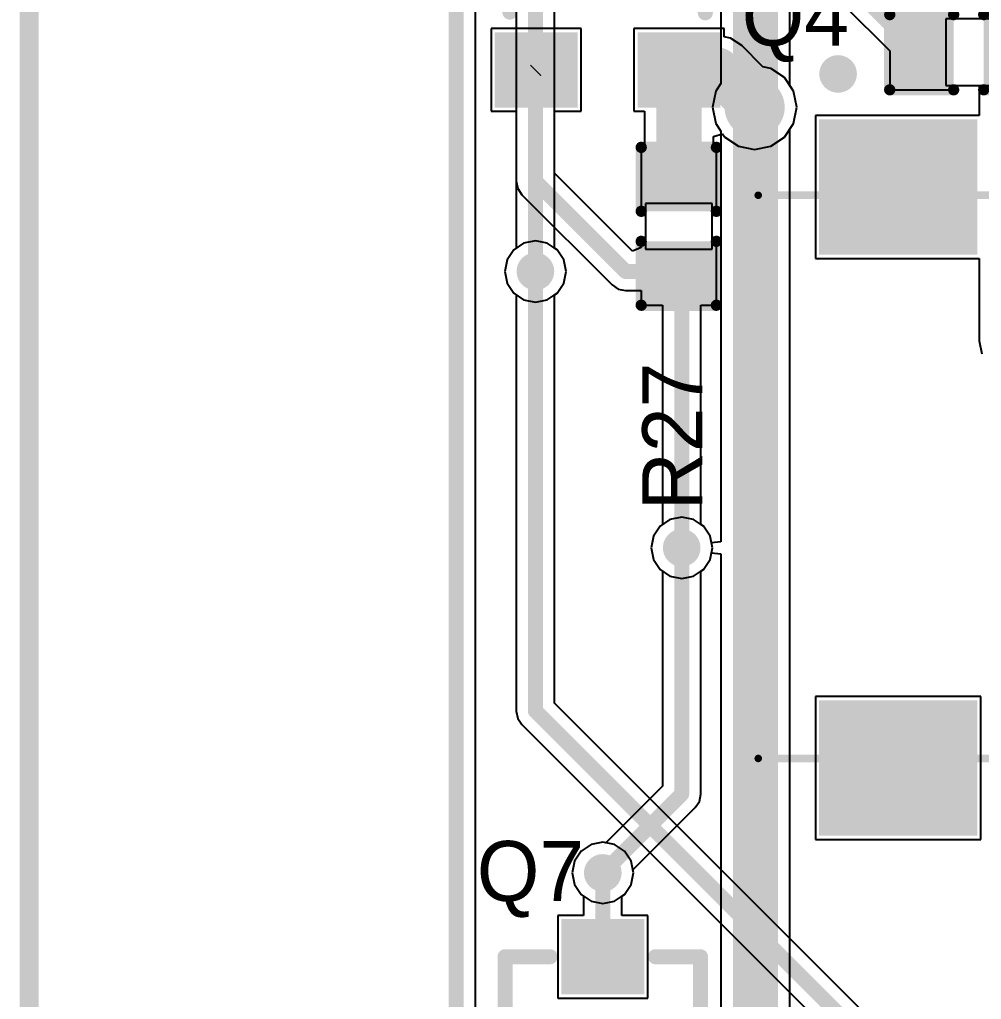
# Model space of a CAD drawing. Extents: x 10.58 to 11.54, y 9.91 to 15.27.
# Drawn here: x 10.598 to 11.102, y 10.654 to 11.167 of the extents above; entities that cross this region are included whole.
import ezdxf

# ---------------------------------------------------------------- set-up
doc = ezdxf.new("R2010")
doc.units = 0
doc.layers.get('0').update_dxf_attribs({"linetype": 'CONTINUOUS'})
for name, color, linetype in [('BOTTOMLAYER', 5, 'CONTINUOUS'), ('KEEPOUTLAYER', 6, 'CONTINUOUS'), ('MULTILAYER', 9, 'CONTINUOUS'), ('TOPLAYER', 1, 'CONTINUOUS'), ('TOPOVERLAY', 2, 'CONTINUOUS'), ('TOPPASTE', 8, 'CONTINUOUS'), ('TOPSOLDER', 216, 'CONTINUOUS'), ('VIAHOLELAYER', 16, 'CONTINUOUS')]:
    doc.layers.add(name, color=color, linetype=linetype)

# ---------------------------------------------------------------- blocks, each defined once
blk = doc.blocks.new('SOT_23_1')
at = {"layer": 'TOPLAYER'}
for points in [[(-0.017716, -0.015748), (0.017716, -0.015748), (-0.017716, 0.015748), (0.017716, 0.015748)], [(-0.055118, -0.102362), (-0.019685, -0.102362), (-0.055118, -0.070866), (-0.019685, -0.070866)], [(0.019686, -0.102362), (0.055119, -0.102362), (0.019686, -0.070866), (0.055119, -0.070866)]]:
    blk.add_solid(points, dxfattribs=at)
at = {"layer": 'TOPOVERLAY', "const_width": 0.003937}
for points in [[(-0.05315, 0, 1), (-0.049213, 0, 1)], [(-0.05315, 0, 1), (-0.049213, 0, 1)], [(-0.029528, 0, 1), (-0.025591, 0, 1)], [(0.025591, 0, 1), (0.029528, 0, 1)], [(0.049213, 0, 1), (0.05315, 0, 1)], [(0.049213, 0, 1), (0.05315, 0, 1)], [(-0.05315, -0.056299, 1), (-0.049213, -0.056299, 1)], [(0.049213, -0.056693, 1), (0.05315, -0.056693, 1)]]:
    blk.add_lwpolyline(points, format="xyb", close=True, dxfattribs=at)
at = {"layer": 'TOPOVERLAY', "const_width": 0.007874}
for points in [[(-0.051181, -0.056299), (-0.051181, 0)], [(-0.051181, 0), (-0.027559, 0)], [(0.027559, 0), (0.051181, 0)], [(0.051181, -0.056693), (0.051181, 0)]]:
    blk.add_lwpolyline(points, dxfattribs=at)
at = {"layer": 'TOPPASTE'}
for points in [[(-0.017716, -0.015748), (0.017716, -0.015748), (-0.017716, 0.015748), (0.017716, 0.015748)], [(-0.055118, -0.102362), (-0.019685, -0.102362), (-0.055118, -0.070866), (-0.019685, -0.070866)], [(0.019686, -0.102362), (0.055119, -0.102362), (0.019686, -0.070866), (0.055119, -0.070866)]]:
    blk.add_solid(points, dxfattribs=at)
at = {"layer": 'TOPSOLDER'}
for points in [[(-0.021716, -0.019748), (0.021716, -0.019748), (-0.021716, 0.019748), (0.021716, 0.019748)], [(-0.059118, -0.106362), (-0.015685, -0.106362), (-0.059118, -0.066866), (-0.015685, -0.066866)], [(0.015686, -0.106362), (0.059118, -0.106362), (0.015686, -0.066866), (0.059118, -0.066866)]]:
    blk.add_solid(points, dxfattribs=at)
blk = doc.blocks.new('R_0402_10')
at = {"layer": 'TOPLAYER'}
for p, q in [((0.017, 0.0175), (-0.007, 0.0175)), ((-0.007, 0.0175), (-0.007, -0.0175)), ((0.017, -0.0175), (0.017, 0.0175)), ((-0.007, -0.0175), (0.017, -0.0175))]:
    blk.add_line(p, q, dxfattribs=at)
for points in [[(-0.006811, -0.01378), (-0.006811, 0.01378), (-0.030433, -0.01378), (-0.030433, 0.01378)], [(0.040433, -0.01378), (0.040433, 0.01378), (0.016811, -0.01378), (0.016811, 0.01378)]]:
    blk.add_solid(points, dxfattribs=at)
at = {"layer": 'TOPOVERLAY', "const_width": 0.005906}
for points in [[(-0.036339, 0.019685), (-0.036339, -0.019685)], [(-0.036339, 0.019685), (-0.002874, 0.019685)], [(0.012874, 0.019685), (0.046339, 0.019685)], [(0.046339, 0.019685), (0.046339, -0.019685)], [(-0.036339, -0.019685), (-0.002874, -0.019685)], [(0.012874, -0.019685), (0.046339, -0.019685)]]:
    blk.add_lwpolyline(points, dxfattribs=at)
at = {"layer": 'TOPOVERLAY', "const_width": 0.002953}
for points in [[(-0.037815, 0.019685, 1), (-0.034862, 0.019685, 1)], [(-0.037815, 0.019685, 1), (-0.034862, 0.019685, 1)], [(-0.00435, 0.019685, 1), (-0.001398, 0.019685, 1)], [(0.011398, 0.019685, 1), (0.01435, 0.019685, 1)], [(0.044862, 0.019685, 1), (0.047815, 0.019685, 1)], [(0.044862, 0.019685, 1), (0.047815, 0.019685, 1)], [(-0.037815, -0.019685, 1), (-0.034862, -0.019685, 1)], [(-0.037815, -0.019685, 1), (-0.034862, -0.019685, 1)], [(-0.00435, -0.019685, 1), (-0.001398, -0.019685, 1)], [(0.011398, -0.019685, 1), (0.01435, -0.019685, 1)], [(0.044862, -0.019685, 1), (0.047815, -0.019685, 1)], [(0.044862, -0.019685, 1), (0.047815, -0.019685, 1)]]:
    blk.add_lwpolyline(points, format="xyb", close=True, dxfattribs=at)
at = {"layer": 'TOPPASTE'}
for points in [[(-0.006811, -0.01378), (-0.006811, 0.01378), (-0.030433, -0.01378), (-0.030433, 0.01378)], [(0.040433, -0.01378), (0.040433, 0.01378), (0.016811, -0.01378), (0.016811, 0.01378)]]:
    blk.add_solid(points, dxfattribs=at)
at = {"layer": 'TOPSOLDER'}
for points in [[(-0.002811, -0.01778), (-0.002811, 0.01778), (-0.034433, -0.01778), (-0.034433, 0.01778)], [(0.044433, -0.01778), (0.044433, 0.01778), (0.012811, -0.01778), (0.012811, 0.01778)]]:
    blk.add_solid(points, dxfattribs=at)
blk = doc.blocks.new('SOT_23_11')
at = {"layer": 'TOPLAYER'}
for points in [[(-0.017716, -0.015748), (0.017716, -0.015748), (-0.017716, 0.015748), (0.017716, 0.015748)], [(-0.055118, -0.102362), (-0.019685, -0.102362), (-0.055118, -0.070866), (-0.019685, -0.070866)], [(0.019686, -0.102362), (0.055119, -0.102362), (0.019686, -0.070866), (0.055119, -0.070866)]]:
    blk.add_solid(points, dxfattribs=at)
at = {"layer": 'TOPOVERLAY', "const_width": 0.003937}
for points in [[(-0.05315, 0, 1), (-0.049213, 0, 1)], [(-0.05315, 0, 1), (-0.049213, 0, 1)], [(-0.029528, 0, 1), (-0.025591, 0, 1)], [(0.025591, 0, 1), (0.029528, 0, 1)], [(0.049213, 0, 1), (0.05315, 0, 1)], [(0.049213, 0, 1), (0.05315, 0, 1)], [(-0.05315, -0.056299, 1), (-0.049213, -0.056299, 1)], [(0.049213, -0.056693, 1), (0.05315, -0.056693, 1)]]:
    blk.add_lwpolyline(points, format="xyb", close=True, dxfattribs=at)
at = {"layer": 'TOPOVERLAY', "const_width": 0.007874}
for points in [[(-0.051181, -0.056299), (-0.051181, 0)], [(-0.051181, 0), (-0.027559, 0)], [(0.027559, 0), (0.051181, 0)], [(0.051181, -0.056693), (0.051181, 0)]]:
    blk.add_lwpolyline(points, dxfattribs=at)
at = {"layer": 'TOPPASTE'}
for points in [[(-0.017716, -0.015748), (0.017716, -0.015748), (-0.017716, 0.015748), (0.017716, 0.015748)], [(-0.055118, -0.102362), (-0.019685, -0.102362), (-0.055118, -0.070866), (-0.019685, -0.070866)], [(0.019686, -0.102362), (0.055119, -0.102362), (0.019686, -0.070866), (0.055119, -0.070866)]]:
    blk.add_solid(points, dxfattribs=at)
at = {"layer": 'TOPSOLDER'}
for points in [[(-0.021716, -0.019748), (0.021716, -0.019748), (-0.021716, 0.019748), (0.021716, 0.019748)], [(-0.059118, -0.106362), (-0.015685, -0.106362), (-0.059118, -0.066866), (-0.015685, -0.066866)], [(0.015686, -0.106362), (0.059118, -0.106362), (0.015686, -0.066866), (0.059118, -0.066866)]]:
    blk.add_solid(points, dxfattribs=at)
blk = doc.blocks.new('R_0402_44')
at = {"layer": 'TOPLAYER'}
for p, q in [((0.017, 0.0175), (-0.007, 0.0175)), ((-0.007, 0.0175), (-0.007, -0.0175)), ((0.017, -0.0175), (0.017, 0.0175)), ((-0.007, -0.0175), (0.017, -0.0175))]:
    blk.add_line(p, q, dxfattribs=at)
for points in [[(-0.006811, -0.01378), (-0.006811, 0.01378), (-0.030433, -0.01378), (-0.030433, 0.01378)], [(0.040433, -0.01378), (0.040433, 0.01378), (0.016811, -0.01378), (0.016811, 0.01378)]]:
    blk.add_solid(points, dxfattribs=at)
at = {"layer": 'TOPOVERLAY', "const_width": 0.005906}
for points in [[(-0.002874, 0.019685), (-0.036339, 0.019685)], [(-0.036339, 0.019685), (-0.036339, -0.019685)], [(0.046339, 0.019685), (0.012874, 0.019685)], [(0.046339, 0.019685), (0.046339, -0.019685)], [(-0.002874, -0.019685), (-0.036339, -0.019685)], [(0.046339, -0.019685), (0.012874, -0.019685)]]:
    blk.add_lwpolyline(points, dxfattribs=at)
at = {"layer": 'TOPOVERLAY', "const_width": 0.002953}
for points in [[(-0.037815, 0.019685, 1), (-0.034862, 0.019685, 1)], [(-0.037815, 0.019685, 1), (-0.034862, 0.019685, 1)], [(-0.00435, 0.019685, 1), (-0.001398, 0.019685, 1)], [(0.011398, 0.019685, 1), (0.01435, 0.019685, 1)], [(0.044862, 0.019685, 1), (0.047815, 0.019685, 1)], [(0.044862, 0.019685, 1), (0.047815, 0.019685, 1)], [(-0.037815, -0.019685, 1), (-0.034862, -0.019685, 1)], [(-0.037815, -0.019685, 1), (-0.034862, -0.019685, 1)], [(-0.00435, -0.019685, 1), (-0.001398, -0.019685, 1)], [(0.011398, -0.019685, 1), (0.01435, -0.019685, 1)], [(0.044862, -0.019685, 1), (0.047815, -0.019685, 1)], [(0.044862, -0.019685, 1), (0.047815, -0.019685, 1)]]:
    blk.add_lwpolyline(points, format="xyb", close=True, dxfattribs=at)
at = {"layer": 'TOPPASTE'}
for points in [[(-0.006811, -0.01378), (-0.006811, 0.01378), (-0.030433, -0.01378), (-0.030433, 0.01378)], [(0.040433, -0.01378), (0.040433, 0.01378), (0.016811, -0.01378), (0.016811, 0.01378)]]:
    blk.add_solid(points, dxfattribs=at)
at = {"layer": 'TOPSOLDER'}
for points in [[(-0.002811, -0.01778), (-0.002811, 0.01778), (-0.034433, -0.01778), (-0.034433, 0.01778)], [(0.044433, -0.01778), (0.044433, 0.01778), (0.012811, -0.01778), (0.012811, 0.01778)]]:
    blk.add_solid(points, dxfattribs=at)
blk = doc.blocks.new('TU1501WNR_3PS_VOID___NL_48')
at = {"layer": 'TOPLAYER'}
for points in [[(0.074803, -0.00315), (0.102362, -0.00315), (0.074803, 0.130709), (0.102362, 0.130709)], [(0.133858, -0.00315), (0.161417, -0.00315), (0.133858, 0.130709), (0.161417, 0.130709)], [(0.192913, -0.00315), (0.220472, -0.00315), (0.192913, 0.130709), (0.220472, 0.130709)], [(-0.035827, -0.133402), (0.027165, -0.133402), (-0.035827, -0.058598), (0.027165, -0.058598)], [(0.268504, -0.133402), (0.331496, -0.133402), (0.268504, -0.058598), (0.331496, -0.058598)]]:
    blk.add_solid(points, dxfattribs=at)
at = {"layer": 'TOPOVERLAY', "const_width": 0.005906}
blk.add_lwpolyline([(0.054521, 0.047968, -64.078045), (0.054553, 0.049)], format="xyb", dxfattribs=at)
at = {"layer": 'TOPOVERLAY'}
for points, const_width in [([(0.053076, 0.049, 1), (0.056029, 0.049, 1)], 0.002953), ([(0.053044, 0.047968, 1), (0.055997, 0.047968, 1)], 0.002953), ([(-0.000984, 0, 1), (0.000984, 0, 1)], 0.001969), ([(-0.000984, 0, 1), (0.000984, 0, 1)], 0.001969), ([(0.294016, 0, 1), (0.295984, 0, 1)], 0.001969), ([(0.294016, 0, 1), (0.295984, 0, 1)], 0.001969), ([(-0.000984, -0.169291, 1), (0.000984, -0.169291, 1)], 0.001969), ([(-0.000984, -0.169291, 1), (0.000984, -0.169291, 1)], 0.001969), ([(0.294016, -0.169291, 1), (0.295984, -0.169291, 1)], 0.001969), ([(0.294016, -0.169291, 1), (0.295984, -0.169291, 1)], 0.001969)]:
    blk.add_lwpolyline(points, format="xyb", close=True, dxfattribs=dict(at, const_width=const_width))
at = {"layer": 'TOPOVERLAY', "const_width": 0.003937}
for points in [[(0.295, 0), (0, 0)], [(0, -0.169291), (0, 0)], [(0.295, -0.169291), (0.295, 0)], [(0.295, -0.169291), (0, -0.169291)]]:
    blk.add_lwpolyline(points, dxfattribs=at)
at = {"layer": 'TOPPASTE'}
for points in [[(0.074803, -0.00315), (0.102362, -0.00315), (0.074803, 0.130709), (0.102362, 0.130709)], [(0.133858, -0.00315), (0.161417, -0.00315), (0.133858, 0.130709), (0.161417, 0.130709)], [(0.192913, -0.00315), (0.220472, -0.00315), (0.192913, 0.130709), (0.220472, 0.130709)], [(-0.035827, -0.133402), (0.027165, -0.133402), (-0.035827, -0.058598), (0.027165, -0.058598)], [(0.268504, -0.133402), (0.331496, -0.133402), (0.268504, -0.058598), (0.331496, -0.058598)]]:
    blk.add_solid(points, dxfattribs=at)
at = {"layer": 'TOPSOLDER'}
for points in [[(0.070803, -0.00715), (0.106362, -0.00715), (0.070803, 0.134709), (0.106362, 0.134709)], [(0.129858, -0.00715), (0.165417, -0.00715), (0.129858, 0.134709), (0.165417, 0.134709)], [(0.188913, -0.00715), (0.224472, -0.00715), (0.188913, 0.134709), (0.224472, 0.134709)], [(-0.039827, -0.137402), (0.031165, -0.137402), (-0.039827, -0.054599), (0.031165, -0.054599)], [(0.264504, -0.137402), (0.335496, -0.137402), (0.264504, -0.054599), (0.335496, -0.054599)]]:
    blk.add_solid(points, dxfattribs=at)

msp = doc.modelspace()

# ---------------------------------------------------------------- linework, layer by layer
at = {"layer": 'BOTTOMLAYER'}
for p, q in [((10.836504, 10.348354), (10.836504, 12.641469)), ((10.857924, 11.90737), (10.857924, 11.047513)), ((10.877994, 11.047513), (10.877994, 11.903213)), ((10.965098, 11.378478), (10.965098, 11.133773)), ((11.001226, 11.132581), (11.001226, 11.370996)), ((10.965098, 11.133773), (10.962366, 11.129685)), ((11.003161, 11.129685), (11.001226, 11.132581)), ((10.962366, 11.129685), (10.960686, 11.121236)), ((11.004841, 11.121236), (11.003161, 11.129685)), ((10.960686, 11.121236), (10.962366, 11.112787)), ((11.003161, 11.112787), (11.004841, 11.121236)), ((10.962366, 11.112787), (10.965098, 11.108699)), ((11.001226, 11.109891), (11.003161, 11.112787)), ((10.965098, 11.108699), (10.965098, 10.893558)), ((11.001226, 10.551569), (11.001226, 11.109891)), ((10.856605, 11.046632), (10.853124, 11.041423)), ((10.857924, 11.047513), (10.856605, 11.046632)), ((10.879312, 11.046632), (10.877994, 11.047513)), ((10.882793, 11.041423), (10.879312, 11.046632)), ((10.853124, 11.041423), (10.851902, 11.035279)), ((10.884015, 11.035279), (10.882793, 11.041423)), ((10.851902, 11.035279), (10.853124, 11.029134)), ((10.882793, 11.029134), (10.884015, 11.035279)), ((10.853124, 11.029134), (10.856605, 11.023925)), ((10.879312, 11.023925), (10.882793, 11.029134)), ((10.856605, 11.023925), (10.861814, 11.020444)), ((10.874103, 11.020444), (10.879312, 11.023925)), ((10.861814, 11.020444), (10.867959, 11.019222)), ((10.867959, 11.019222), (10.874103, 11.020444)), ((10.944579, 10.906543), (10.938435, 10.905321)), ((10.950724, 10.905321), (10.944579, 10.906543)), ((10.933226, 10.90184), (10.929745, 10.896631)), ((10.938435, 10.905321), (10.933226, 10.90184)), ((10.955933, 10.90184), (10.950724, 10.905321)), ((10.959414, 10.896631), (10.955933, 10.90184)), ((10.929745, 10.896631), (10.928523, 10.890486)), ((10.960122, 10.893068), (10.959414, 10.896631)), ((10.928523, 10.890486), (10.929745, 10.884342)), ((10.965098, 10.893558), (10.960122, 10.893068)), ((10.959414, 10.884342), (10.960122, 10.887905)), ((10.960122, 10.887905), (10.965098, 10.887415)), ((10.965098, 10.887415), (10.965098, 10.544087)), ((10.929745, 10.884342), (10.933226, 10.879133)), ((10.955933, 10.879133), (10.959414, 10.884342)), ((10.933226, 10.879133), (10.934544, 10.878252)), ((10.934544, 10.878252), (10.934544, 10.765706)), ((10.954615, 10.878252), (10.955933, 10.879133)), ((10.954615, 10.761549), (10.954615, 10.878252)), ((10.934544, 10.765706), (10.904796, 10.735958)), ((10.951675, 10.754453), (10.953851, 10.757709)), ((10.953851, 10.757709), (10.954615, 10.761549)), ((10.954615, 10.761549), (10.954615, 10.761549)), ((10.954615, 10.761549), (10.954615, 10.761549)), ((10.954615, 10.761549), (10.954615, 10.761549)), ((10.918988, 10.721766), (10.951675, 10.754453)), ((10.891887, 10.731564), (10.888406, 10.726355)), ((10.897096, 10.735045), (10.891887, 10.731564)), ((10.903241, 10.736267), (10.897096, 10.735045)), ((10.904796, 10.735958), (10.903241, 10.736267)), ((10.888406, 10.726355), (10.887184, 10.720211)), ((10.919297, 10.720211), (10.918988, 10.721766)), ((10.887184, 10.720211), (10.888406, 10.714066)), ((10.918075, 10.714066), (10.919297, 10.720211)), ((10.888406, 10.714066), (10.891887, 10.708857)), ((10.914594, 10.708857), (10.918075, 10.714066)), ((10.891887, 10.708857), (10.897096, 10.705376)), ((10.909385, 10.705376), (10.914594, 10.708857)), ((10.897096, 10.705376), (10.903241, 10.704154)), ((10.903241, 10.704154), (10.909385, 10.705376))]:
    msp.add_line(p, q, dxfattribs=at)
for points, const_width in [([(10.867959, 11.035279), (10.867959, 11.90737)], 0.007874), ([(10.983162, 10.544087), (10.983162, 11.378478)], 0.023622), ([(10.944579, 10.761549), (10.944579, 10.890486)], 0.007874), ([(10.903241, 10.720211), (10.944579, 10.761549)], 0.007874)]:
    msp.add_lwpolyline(points, dxfattribs=dict(at, const_width=const_width))
for points, const_width in [([(11.021548, 11.138715, 1), (11.03139, 11.138715, 1)], 0.009843), ([(10.974889, 11.121236, 1), (10.990638, 11.121236, 1)], 0.015748), ([(10.863038, 11.035279, 1), (10.87288, 11.035279, 1)], 0.009843), ([(10.86599, 11.035279, 1), (10.869927, 11.035279, 1)], 0.003937), ([(10.939658, 10.890486, 1), (10.9495, 10.890486, 1)], 0.009843), ([(10.942611, 10.890486, 1), (10.946548, 10.890486, 1)], 0.003937), ([(10.942611, 10.761549, 1), (10.946548, 10.761549, 1)], 0.003937), ([(10.942611, 10.761549, 1), (10.946548, 10.761549, 1)], 0.003937), ([(10.898319, 10.720211, 1), (10.908162, 10.720211, 1)], 0.009843), ([(10.901272, 10.720211, 1), (10.905209, 10.720211, 1)], 0.003937)]:
    msp.add_lwpolyline(points, format="xyb", close=True, dxfattribs=dict(at, const_width=const_width))
at = {"layer": 'KEEPOUTLAYER'}
for points, const_width in [([(10.826469, 10.338318), (10.826469, 12.641469)], 0.007874), ([(10.602847, 10.338318), (10.602847, 12.473279)], 0.01)]:
    msp.add_lwpolyline(points, dxfattribs=dict(at, const_width=const_width))
at = {"layer": 'MULTILAYER'}
for points, const_width in [([(11.021548, 11.138715, 1), (11.03139, 11.138715, 1)], 0.009843), ([(10.974889, 11.121236, 1), (10.990638, 11.121236, 1)], 0.015748), ([(10.863038, 11.035279, 1), (10.87288, 11.035279, 1)], 0.009843), ([(10.939658, 10.890486, 1), (10.9495, 10.890486, 1)], 0.009843), ([(10.898319, 10.720211, 1), (10.908162, 10.720211, 1)], 0.009843)]:
    msp.add_lwpolyline(points, format="xyb", close=True, dxfattribs=dict(at, const_width=const_width))
at = {"layer": 'TOPLAYER'}
for p, q in [((10.836504, 10.348354), (10.836504, 11.45737)), ((11.029523, 11.174779), (11.053522, 11.15078)), ((10.891979, 11.16244), (10.844735, 11.16244)), ((10.844735, 11.16244), (10.844735, 11.119133)), ((10.891979, 11.119133), (10.891979, 11.16244)), ((10.966783, 11.16244), (10.919539, 11.16244)), ((10.919539, 11.16244), (10.919539, 11.119133)), ((10.966783, 11.15814), (10.966783, 11.16244)), ((10.970126, 11.157475), (10.966783, 11.15814)), ((10.975986, 11.153559), (10.970126, 11.157475)), ((10.987093, 11.142452), (10.975986, 11.153559)), ((11.053522, 11.15078), (11.053522, 11.130409)), ((10.991212, 11.141633), (10.987093, 11.142452)), ((10.998375, 11.136847), (10.991212, 11.141633)), ((11.003161, 11.129685), (10.998375, 11.136847)), ((11.088955, 11.130409), (11.088955, 11.132594)), ((11.088955, 11.132594), (11.100419, 11.132594)), ((11.100419, 11.132594), (11.100419, 11.116901)), ((11.004841, 11.121236), (11.003161, 11.129685)), ((11.053522, 11.130409), (11.088955, 11.130409)), ((10.844735, 11.119133), (10.857924, 11.119133)), ((10.857924, 11.119133), (10.857924, 11.082523)), ((10.877994, 11.086679), (10.877994, 11.119133)), ((10.877994, 11.119133), (10.891979, 11.119133)), ((10.919539, 11.119133), (10.925097, 11.119133)), ((10.925097, 11.119133), (10.925097, 11.100239)), ((11.003161, 11.112787), (11.004841, 11.121236)), ((11.100419, 11.116901), (11.014627, 11.116901)), ((11.014627, 11.116901), (11.014627, 11.042098)), ((10.998375, 11.105625), (11.003161, 11.112787)), ((10.961224, 11.105884), (10.966009, 11.107335)), ((10.966009, 11.107335), (10.967152, 11.105625)), ((10.961224, 11.100239), (10.961224, 11.105884)), ((10.967152, 11.105625), (10.974315, 11.100839)), ((10.991212, 11.100839), (10.998375, 11.105625)), ((10.925097, 11.100239), (10.923374, 11.100239)), ((10.923374, 11.100239), (10.923374, 11.064806)), ((10.962744, 11.100239), (10.961224, 11.100239)), ((10.962744, 11.064806), (10.962744, 11.100239)), ((10.974315, 11.100839), (10.982764, 11.099158)), ((10.982764, 11.099158), (10.991212, 11.100839)), ((10.918754, 11.045919), (10.877994, 11.086679)), ((10.857924, 11.082523), (10.857923, 11.082523)), ((10.857923, 11.082523), (10.857924, 11.082523)), ((10.857924, 11.082523), (10.858687, 11.078682)), ((10.858687, 11.078682), (10.860863, 11.075427)), ((10.860863, 11.075427), (10.908107, 11.028183)), ((10.923374, 11.064806), (10.925559, 11.064806)), ((10.925559, 11.064806), (10.925559, 11.052995)), ((10.960559, 11.052995), (10.960559, 11.064806)), ((10.960559, 11.064806), (10.962744, 11.064806)), ((10.861814, 11.050113), (10.856605, 11.046632)), ((10.867959, 11.051335), (10.861814, 11.050113)), ((10.874103, 11.050113), (10.867959, 11.051335)), ((10.879312, 11.046632), (10.874103, 11.050113)), ((10.925559, 11.052995), (10.923374, 11.052995)), ((10.923374, 11.052995), (10.923374, 11.047833)), ((10.962744, 11.052995), (10.960559, 11.052995)), ((10.962744, 11.017562), (10.962744, 11.052995)), ((10.856605, 11.046632), (10.853124, 11.041423)), ((10.882793, 11.041423), (10.879312, 11.046632)), ((10.923374, 11.047833), (10.918754, 11.045919)), ((10.853124, 11.041423), (10.851902, 11.035279)), ((10.884015, 11.035279), (10.882793, 11.041423)), ((11.014627, 11.042098), (11.100419, 11.042098)), ((11.100419, 11.042098), (11.100419, 10.998977)), ((10.851902, 11.035279), (10.853124, 11.029134)), ((10.882793, 11.029134), (10.884015, 11.035279)), ((10.853124, 11.029134), (10.856605, 11.023925)), ((10.879312, 11.023925), (10.882793, 11.029134)), ((10.856605, 11.023925), (10.857924, 11.023044)), ((10.877994, 11.023044), (10.879312, 11.023925)), ((10.908107, 11.028183), (10.911362, 11.026007)), ((10.911362, 11.026007), (10.915203, 11.025243)), ((10.915203, 11.025243), (10.923374, 11.025243)), ((10.923374, 11.025243), (10.923374, 11.017562)), ((10.857924, 11.023044), (10.857924, 10.805023)), ((10.877994, 10.809179), (10.877994, 11.023044)), ((10.923374, 11.017562), (10.934544, 11.017562)), ((10.934544, 11.017562), (10.934544, 10.902721)), ((10.954615, 10.902721), (10.954615, 11.017562)), ((10.954615, 11.017562), (10.962744, 11.017562)), ((11.100419, 10.998977), (11.101794, 10.992064)), ((10.933226, 10.90184), (10.929745, 10.896631)), ((10.934544, 10.902721), (10.933226, 10.90184)), ((10.955933, 10.90184), (10.954615, 10.902721)), ((10.959414, 10.896631), (10.955933, 10.90184)), ((10.929745, 10.896631), (10.928523, 10.890486)), ((10.960636, 10.890486), (10.959414, 10.896631)), ((10.928523, 10.890486), (10.929745, 10.884342)), ((10.959414, 10.884342), (10.960636, 10.890486)), ((10.929745, 10.884342), (10.933226, 10.879133)), ((10.955933, 10.879133), (10.959414, 10.884342)), ((10.933226, 10.879133), (10.938435, 10.875652)), ((10.938435, 10.875652), (10.944579, 10.87443)), ((10.944579, 10.87443), (10.950724, 10.875652)), ((10.950724, 10.875652), (10.955933, 10.879133)), ((11.037934, 10.649239), (10.877994, 10.809179)), ((11.101241, 10.812571), (11.014627, 10.812571)), ((11.014627, 10.812571), (11.014627, 10.737768)), ((11.101241, 10.737768), (11.101241, 10.812571)), ((10.857924, 10.805023), (10.858687, 10.801182)), ((10.858687, 10.801182), (10.860863, 10.797927)), ((10.860863, 10.797927), (11.021774, 10.637016)), ((11.014627, 10.737768), (11.101241, 10.737768)), ((10.891887, 10.731564), (10.888406, 10.726355)), ((10.897096, 10.735045), (10.891887, 10.731564)), ((10.903241, 10.736267), (10.897096, 10.735045)), ((10.909385, 10.735045), (10.903241, 10.736267)), ((10.914594, 10.731564), (10.909385, 10.735045)), ((10.918075, 10.726355), (10.914594, 10.731564)), ((10.888406, 10.726355), (10.887184, 10.720211)), ((10.919297, 10.720211), (10.918075, 10.726355)), ((10.887184, 10.720211), (10.888406, 10.714066)), ((10.918075, 10.714066), (10.919297, 10.720211)), ((10.888406, 10.714066), (10.891887, 10.708857)), ((10.914594, 10.708857), (10.918075, 10.714066)), ((10.891887, 10.708857), (10.893223, 10.707964)), ((10.893223, 10.707964), (10.893223, 10.697954)), ((10.913294, 10.707988), (10.914594, 10.708857)), ((10.913294, 10.697954), (10.913294, 10.707988)), ((10.893223, 10.697954), (10.879637, 10.697954)), ((10.879637, 10.697954), (10.879637, 10.654647)), ((10.926881, 10.697954), (10.913294, 10.697954)), ((10.926881, 10.654647), (10.926881, 10.697954)), ((10.879637, 10.654647), (10.926881, 10.654647))]:
    msp.add_line(p, q, dxfattribs=at)
for points, const_width in [([(11.038038, 11.183294), (11.071238, 11.150094)], 0.011811), ([(10.943161, 11.140786), (10.963213, 11.140786)], 0.023622), ([(10.943161, 11.082625), (10.943161, 11.140786)], 0.023622), ([(10.963213, 11.140786), (10.982764, 11.121236)], 0.023622), ([(10.867959, 11.140388), (10.868357, 11.140786)], 0.007874), ([(10.867959, 11.082523), (10.867959, 11.140388)], 0.007874), ([(10.943059, 11.082523), (10.943161, 11.082625)], 0.023622), ([(10.867959, 11.082523), (10.915203, 11.035279)], 0.007874), ([(10.867959, 10.805023), (10.867959, 11.035279)], 0.007874), ([(10.915203, 11.035279), (10.943059, 11.035279)], 0.007874), ([(10.943059, 11.035279), (10.944579, 11.033758)], 0.007874), ([(10.944579, 10.890486), (10.944579, 11.033758)], 0.007874), ([(10.867959, 10.805023), (11.041459, 10.631523)], 0.007874), ([(10.903241, 10.720211), (10.903259, 10.720193)], 0.007874), ([(10.903259, 10.676301), (10.903259, 10.720193)], 0.007874)]:
    msp.add_lwpolyline(points, dxfattribs=dict(at, const_width=const_width))
for points, const_width in [([(10.937255, 11.140786, 1), (10.949066, 11.140786, 1)], 0.011811), ([(10.937255, 11.140786, 1), (10.949066, 11.140786, 1)], 0.011811), ([(10.957308, 11.140786, 1), (10.969119, 11.140786, 1)], 0.011811), ([(10.957308, 11.140786, 1), (10.969119, 11.140786, 1)], 0.011811), ([(11.068286, 11.150094, 1), (11.074191, 11.150094, 1)], 0.005906), ([(11.021548, 11.138715, 1), (11.03139, 11.138715, 1)], 0.009843), ([(10.86599, 11.140388, 1), (10.869927, 11.140388, 1)], 0.003937), ([(10.86599, 11.140388, 1), (10.869927, 11.140388, 1)], 0.003937), ([(10.866389, 11.140786, 1), (10.870326, 11.140786, 1)], 0.003937), ([(10.974889, 11.121236, 1), (10.990638, 11.121236, 1)], 0.015748), ([(10.976858, 11.121236, 1), (10.988669, 11.121236, 1)], 0.011811), ([(10.937153, 11.082523, 1), (10.948964, 11.082523, 1)], 0.011811), ([(10.937255, 11.082625, 1), (10.949066, 11.082625, 1)], 0.011811), ([(10.937255, 11.082625, 1), (10.949066, 11.082625, 1)], 0.011811), ([(10.86599, 11.082523, 1), (10.869927, 11.082523, 1)], 0.003937), ([(10.86599, 11.082523, 1), (10.869927, 11.082523, 1)], 0.003937), ([(10.863038, 11.035279, 1), (10.87288, 11.035279, 1)], 0.009843), ([(10.86599, 11.035279, 1), (10.869927, 11.035279, 1)], 0.003937), ([(10.913234, 11.035279, 1), (10.917171, 11.035279, 1)], 0.003937), ([(10.913234, 11.035279, 1), (10.917171, 11.035279, 1)], 0.003937), ([(10.94109, 11.035279, 1), (10.945027, 11.035279, 1)], 0.003937), ([(10.94109, 11.035279, 1), (10.945027, 11.035279, 1)], 0.003937), ([(10.942611, 11.033758, 1), (10.946548, 11.033758, 1)], 0.003937), ([(10.942611, 11.033758, 1), (10.946548, 11.033758, 1)], 0.003937), ([(10.939658, 10.890486, 1), (10.9495, 10.890486, 1)], 0.009843), ([(10.942611, 10.890486, 1), (10.946548, 10.890486, 1)], 0.003937), ([(10.86599, 10.805023, 1), (10.869927, 10.805023, 1)], 0.003937), ([(10.86599, 10.805023, 1), (10.869927, 10.805023, 1)], 0.003937), ([(10.898319, 10.720211, 1), (10.908162, 10.720211, 1)], 0.009843), ([(10.901272, 10.720211, 1), (10.905209, 10.720211, 1)], 0.003937), ([(10.90129, 10.720193, 1), (10.905227, 10.720193, 1)], 0.003937), ([(10.90129, 10.720193, 1), (10.905227, 10.720193, 1)], 0.003937), ([(10.90129, 10.676301, 1), (10.905227, 10.676301, 1)], 0.003937)]:
    msp.add_lwpolyline(points, format="xyb", close=True, dxfattribs=dict(at, const_width=const_width))
at = {"layer": 'VIAHOLELAYER'}
for points, const_width in [([(11.023516, 11.138715, 1), (11.029422, 11.138715, 1)], 0.005906), ([(10.976858, 11.121236, 1), (10.988669, 11.121236, 1)], 0.011811), ([(10.865006, 11.035279, 1), (10.870912, 11.035279, 1)], 0.005906), ([(10.941627, 10.890486, 1), (10.947532, 10.890486, 1)], 0.005906), ([(10.900288, 10.720211, 1), (10.906193, 10.720211, 1)], 0.005906)]:
    msp.add_lwpolyline(points, format="xyb", close=True, dxfattribs=dict(at, const_width=const_width))

# ---------------------------------------------------------------- block references
msp.add_blockref('SOT_23_11', (10.905759, 11.227401))
for name, p, rotation in [('R_0402_44', (11.09986, 11.150094), 180), ('TU1501WNR_3PS_VOID___NL_48', (11.153934, 11.075169), 270), ('R_0402_10', (10.943059, 11.053901), 90), ('SOT_23_1', (10.903259, 10.676301), 360)]:
    msp.add_blockref(name, p, dxfattribs=dict(rotation=rotation))

# ---------------------------------------------------------------- texts
at = {"layer": 'TOPOVERLAY'}
msp.add_text('Q4', height=0.031496, dxfattribs=at).set_placement((10.975986, 11.153559))
for s, rotation, p in [('R27', 90, (10.955406, 10.910172)), ('Q7', 360, (10.837296, 10.705447))]:
    msp.add_text(s, height=0.031496, rotation=rotation, dxfattribs=at).set_placement(p)

doc.saveas('drawing.dxf')
